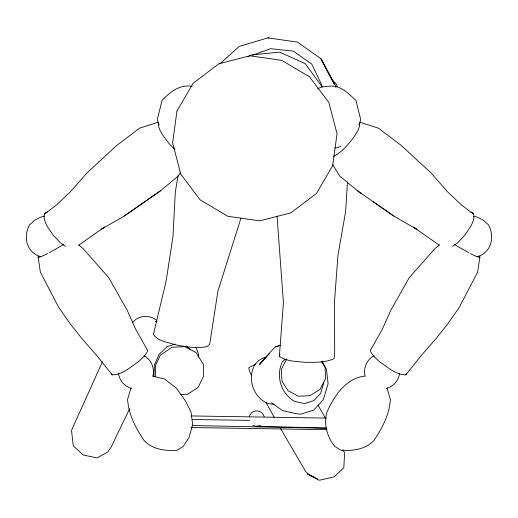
<?xml version="1.0" encoding="UTF-8"?>
<svg xmlns="http://www.w3.org/2000/svg" width="518" height="518" viewBox="0 0 518 518"><rect width="100%" height="100%" fill="white"/><g stroke="black" fill="none" stroke-linecap="round" stroke-linejoin="round"><path stroke-width="0.78" d="M321.717 86.461L321.73 84.881L311.719 64.096L293.441 51.178L270.506 48.679L252.674 55.193M198.297 357.006L198.433 353.768L195.882 347.008M153.911 376.495L154.416 364.976L159.091 354.357L167.01 346.736L175.136 344.107M347.448 181.863L345.635 211.506L337.891 255.827L334.563 300.997L334.667 356.041L333.877 358.767C324.916 362.82 314.827 362.263 305.225 362.347C296.51 361.318 286.868 361.609 279.357 356.403L283.417 302.719L277.052 216.187M153.101 375.349C154.662 367.767 151.003 359.388 144.082 355.782M399.488 373.096C398.97 380.29 393.317 386.596 386.409 388.429M479.39 256.287A14.601 1.509 31 0 1 479.804 257.452L477.648 272.073L459.317 307.323L447.902 323.653L435.884 338.837L421.251 355.516L405.814 374.838C395.869 374.883 387.775 367.307 379.992 361.972A16.854 4.196 37.6 0 1 371.069 349.197L382.258 329.383L390.792 310.288L409.175 277.784L435.126 248.387L439.484 244.884M178.037 175.667L175.311 192.107L172.967 236.596L166.155 280.937L153.438 334.395C158.23 341.498 167.903 342.152 175.362 344.807C185.729 346.749 196.439 348.737 206.941 346.62L209.706 344.159L217.903 291.181L240.993 218M279.357 356.403L279.953 354.357M323.808 382.64L320.713 393.188L313.811 400.654L304.474 403.567L294.548 401.34C281.093 393.732 275.544 375.977 282.291 362.069L284.945 359.201M131.022 387.943L127.583 399.41C128.6 414.62 135.794 428.308 144.224 440.695C152.739 449.559 165.3 451.048 176.994 450.271L183.184 446.471L189.102 437.309L192.677 424.495L191.012 412.088L185.709 401.359L176.47 388.26L164.607 379.053L152.383 376.023M358.903 125.065L360.729 119.703L355.937 100.401C348.64 93.862 341.33 85.541 330.575 86.124C326.23 86.402 321.322 86.286 317.638 88.934M102.467 361.661L71.516 430.38L73.245 445.784L83.191 454.992L97.06 457.925L107.919 451.897L111.318 446.788L129.604 408.76M286.739 358.929L281.378 369.269L281.941 380.924L288.086 390.786L298.355 396.192L310.004 395.7L319.91 389.439L325.667 378.587L325.051 367.417L321.322 361.37M180.329 172.714L178.257 176.068L160.457 190.825L124.178 216.084L101.67 229.073L104.623 227.026L78.95 244.995M267.01 356.229L259.499 364.53L263.947 358.968L275.33 346.853L280.562 345.215M259.499 364.53L269.341 353.613M132.219 322.792L136.156 319.107A17.631 17.547 -2.4 0 1 156.332 320.066M219.781 63.941L239.174 46.432L267.851 37.872L268.881 38.008M44.354 214.199L56.663 204.856L70.532 191.699L87.095 172.818L116.725 145.454L139.62 128.16L157.899 122.313M452.583 246.374L457.634 242.761L464.627 235.405L470.292 227.124A17.58 6.883 -54 0 0 470.661 212.115M160.457 190.825L124.178 216.084M373.918 355.782C366.997 359.388 363.338 367.767 364.899 375.349M248.025 56.727L250.744 55.025L279.616 52.15L305.121 63.533L322.215 86.92M47.798 253.529L40.98 256.74L38.196 257.452L40.352 272.073L58.683 307.323L70.098 323.653L82.116 338.837L96.749 355.516L112.186 374.838C122.131 374.883 130.225 367.307 138.008 361.972A16.854 4.196 -37.6 0 0 146.931 349.197L135.742 329.383L127.208 310.288L108.825 277.784L82.874 248.387L78.516 244.884M49.197 252.784L60.567 246.309A14.601 1.509 -31 0 0 63.384 244.515M255.523 364.258L248.854 367.618L249.177 370.37L251.424 375.408M340.792 146.199L337.885 147.507L334.913 147.986M477.246 256.669C491.452 252.629 495.117 236.745 488.396 224.747L483.294 220.241L477.486 217.165L473.581 216.291M333.553 156.332C342.651 151.78 349.281 143.408 355.141 135.289A17.722 5.75 -51.6 0 0 359.563 123.064M275.33 346.853L279.364 345.616M365.617 376.023C346.108 377.758 334.265 395.668 326.987 412.088C323.452 424.132 327.091 436.855 334.816 446.471L341.006 450.271C352.7 451.048 365.261 449.559 373.776 440.695C382.206 428.308 389.4 414.62 390.417 399.41L386.978 387.943M44.418 216.291L40.514 217.165L34.706 220.241L29.604 224.747C22.883 236.745 26.547 252.629 40.754 256.669M180.504 394.567L187.613 394.269L198.064 387.483L203.529 376.282L203.406 364.51L196.069 352.57L184.732 346.659L171.982 347.261L160.315 355.225L155.361 365.669L155.458 376.146M192.204 419.476L249.605 420.37M191.259 415.941L326.23 418.078M191.019 427.531L326.8 429.681M192.061 425.524L327 428.282M256.727 426.282L326.204 428.023M192.197 86.415C179.947 83.974 169.93 92.087 162.063 100.401L157.271 119.703L159.097 125.065M156.831 321.594L155.419 321.484L156.922 321.814M267.851 37.872L297.513 42.133L320.862 58.631L334.311 84.246L320.862 58.631M479.804 257.452L477.02 256.74L470.202 253.529M360.101 122.313L378.38 128.16L401.275 145.454L430.905 172.818L447.468 191.699L461.337 204.856L473.646 214.199M131.591 388.429C124.683 386.596 119.03 380.29 118.512 373.096M317.806 479.079L308.391 474.63L305.51 471.276L280.568 428.567M314.381 477.266L307.375 473.717L318.628 480.128L319.982 480.108L334.116 476.877L343.816 467.728L344.632 452.861L342.819 449.605M468.803 252.784L457.433 246.309A14.601 1.509 31 0 1 454.616 244.515M373.238 201.787L393.822 216.084L416.33 229.073L413.377 227.026L439.05 244.995M393.822 216.084L357.543 190.825L339.743 176.068L332.705 164.666M357.543 190.825L361.357 193.479M65.417 246.374L60.366 242.761L53.373 235.405L47.708 227.124A17.58 6.883 54 0 1 47.339 212.115M271.419 402.713L282.679 410.67L296.192 413.714L300.764 414.167L313.733 410.094L323.31 399.643L328.108 383.689L326.437 369.198L322.099 361.072M186.538 346.166L190.462 349.799M331.896 79.655L336.447 84.123L337.296 86.668M174.987 149.572L168.913 143.376L162.859 135.289A17.722 5.75 51.6 0 1 158.437 123.064M274.482 417.741L265.987 402.525M318.065 405.095L325.531 418.518M321.419 59.732L335.69 85.813L335.768 87.425M260.573 425.213A7.692 7.692 0 0 1 252.881 425.213M249.3 416.563A7.692 7.692 0 0 1 264.154 416.563M112.186 374.844A16.861 4.189 -37.6 0 1 111.545 373.925M38.196 257.452A14.601 1.509 -31 0 1 38.61 256.287M273.983 404.189A17.495 17.249 78.2 0 1 265.08 402.149C252.946 395.143 247.967 379.085 253.93 366.42A17.495 17.249 78.2 0 1 265.268 357.439M406.455 373.925A16.861 4.189 37.6 0 1 405.814 374.844M176.981 110.93L172.604 142.851L180.743 174.087L200.155 199.883L227.894 216.304L259.738 220.856L290.825 212.846L316.433 193.492L332.66 165.734L337.037 133.812L328.898 102.577L309.486 76.781L281.747 60.36L249.903 55.808L218.816 63.818L193.208 83.171L176.981 110.93"/></g></svg>
